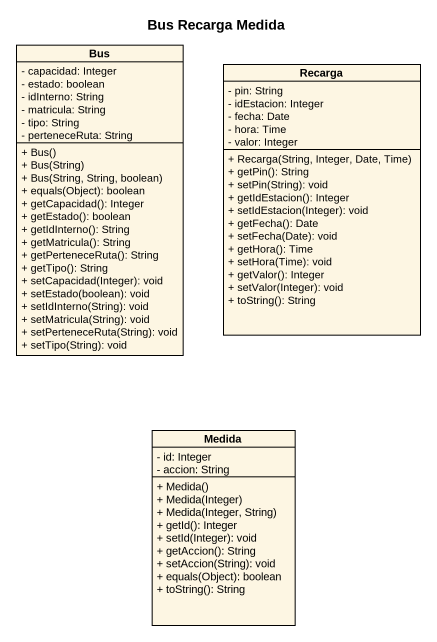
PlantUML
@startuml
title Bus Recarga Medida
hide circle
hide empty members
skinparam classAttributeIconSize 0
class Bus {
  - capacidad: Integer
  - estado: boolean
  - idInterno: String
  - matricula: String
  - tipo: String
  - perteneceRuta: String
  + Bus()
  + Bus(String)
  + Bus(String, String, boolean)
  + equals(Object): boolean
  + getCapacidad(): Integer
  + getEstado(): boolean
  + getIdInterno(): String
  + getMatricula(): String
  + getPerteneceRuta(): String
  + getTipo(): String
  + setCapacidad(Integer): void
  + setEstado(boolean): void
  + setIdInterno(String): void
  + setMatricula(String): void
  + setPerteneceRuta(String): void
  + setTipo(String): void
}
class Recarga {
  - pin: String
  - idEstacion: Integer
  - fecha: Date
  - hora: Time
  - valor: Integer
  + Recarga(String, Integer, Date, Time)
  + getPin(): String
  + setPin(String): void
  + getIdEstacion(): Integer
  + setIdEstacion(Integer): void
  + getFecha(): Date
  + setFecha(Date): void
  + getHora(): Time
  + setHora(Time): void
  + getValor(): Integer
  + setValor(Integer): void
  + toString(): String
}
class Medida {
  - id: Integer
  - accion: String
  + Medida()
  + Medida(Integer)
  + Medida(Integer, String)
  + getId(): Integer
  + setId(Integer): void
  + getAccion(): String
  + setAccion(String): void
  + equals(Object): boolean
  + toString(): String
}
@enduml
